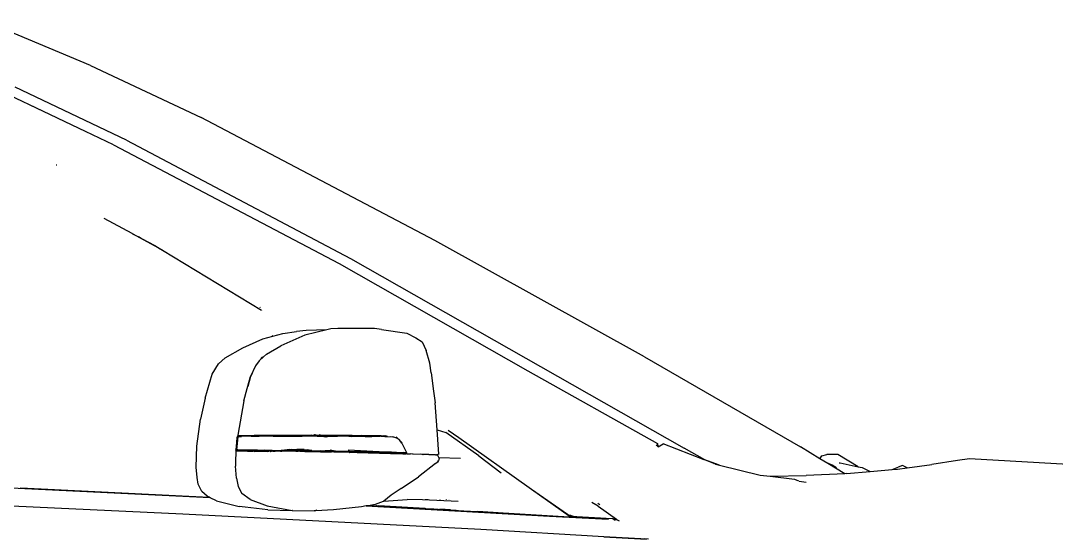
# Model space of a CAD drawing. Header units: inches. Extents: x 7263 to 14962, y 1317 to 2926.
# Drawn here: x 7459.113 to 7459.894, y 1507.442 to 1507.833 of the extents above; entities that cross this region are included whole.
import ezdxf

# ---------------------------------------------------------------- set-up
doc = ezdxf.new("R2010")
doc.units = ezdxf.units.IN
doc.header["$MEASUREMENT"] = 0
doc.layers.add('text', color=7, linetype='Continuous')

msp = doc.modelspace()

# ---------------------------------------------------------------- linework, layer by layer
at = {"layer": 'text'}
for p, q in [((7459.16564, 1507.79877), (7459.08484, 1507.83258)), ((7459.16564, 1507.79877), (7459.24921, 1507.75978)), ((7459.18316, 1507.73903), (7459.09861, 1507.77922)), ((7459.19292, 1507.74248), (7459.10897, 1507.78258)), ((7459.42552, 1507.66703), (7459.24921, 1507.75978)), ((7459.18316, 1507.73903), (7459.35322, 1507.64963)), ((7459.19292, 1507.74248), (7459.36183, 1507.65332)), ((7459.14049, 1507.72368), (7459.14, 1507.72362)), ((7459.17591, 1507.6837), (7459.19693, 1507.6724)), ((7459.19755, 1507.67206), (7459.19693, 1507.6724)), ((7459.21994, 1507.65968), (7459.19755, 1507.67206)), ((7459.19755, 1507.67206), (7459.20191, 1507.66972)), ((7459.20312, 1507.66906), (7459.20191, 1507.66972)), ((7459.21692, 1507.66151), (7459.20312, 1507.66906)), ((7459.20312, 1507.66906), (7459.21469, 1507.66285)), ((7459.58351, 1507.57933), (7459.42552, 1507.66703)), ((7459.21469, 1507.66285), (7459.21692, 1507.66151)), ((7459.21692, 1507.66151), (7459.21994, 1507.65968)), ((7459.21994, 1507.65968), (7459.29476, 1507.61454)), ((7459.36183, 1507.65332), (7459.6134, 1507.51056)), ((7459.35322, 1507.64963), (7459.49562, 1507.56876)), ((7459.29383, 1507.61636), (7459.29358, 1507.61668)), ((7459.2951, 1507.61434), (7459.29513, 1507.61432)), ((7459.29575, 1507.59294), (7459.31081, 1507.59678)), ((7459.31081, 1507.59678), (7459.32121, 1507.59829)), ((7459.32847, 1507.59928), (7459.32121, 1507.59829)), ((7459.34402, 1507.59971), (7459.32749, 1507.59555)), ((7459.34402, 1507.59971), (7459.32847, 1507.59928)), ((7459.34705, 1507.60047), (7459.34402, 1507.59971)), ((7459.35216, 1507.60058), (7459.34705, 1507.60047)), ((7459.35705, 1507.60068), (7459.35216, 1507.60058)), ((7459.37995, 1507.60068), (7459.35705, 1507.60068)), ((7459.3851, 1507.59996), (7459.37995, 1507.60068)), ((7459.3851, 1507.59996), (7459.40438, 1507.59719)), ((7459.40438, 1507.59719), (7459.41111, 1507.59368)), ((7459.28055, 1507.58599), (7459.29575, 1507.59294)), ((7459.30305, 1507.5951), (7459.30275, 1507.59529)), ((7459.32749, 1507.59555), (7459.30918, 1507.58762)), ((7459.41111, 1507.59368), (7459.41585, 1507.59062)), ((7459.41585, 1507.59062), (7459.41879, 1507.58404)), ((7459.26736, 1507.57863), (7459.28055, 1507.58599)), ((7459.29628, 1507.57944), (7459.29848, 1507.58139)), ((7459.29848, 1507.58139), (7459.30918, 1507.58762)), ((7459.42153, 1507.57461), (7459.41879, 1507.58404)), ((7459.25762, 1507.56624), (7459.26225, 1507.57402)), ((7459.26225, 1507.57402), (7459.26736, 1507.57863)), ((7459.29282, 1507.57637), (7459.29011, 1507.57244)), ((7459.29282, 1507.57637), (7459.29628, 1507.57944)), ((7459.29419, 1507.57816), (7459.2953, 1507.57874)), ((7459.29543, 1507.57902), (7459.29476, 1507.57869)), ((7459.29628, 1507.57944), (7459.29611, 1507.57936)), ((7459.4226, 1507.56731), (7459.42153, 1507.57461)), ((7459.58351, 1507.57933), (7459.70105, 1507.51139)), ((7459.25227, 1507.54808), (7459.25762, 1507.56624)), ((7459.29011, 1507.57244), (7459.28643, 1507.56458)), ((7459.28766, 1507.56685), (7459.28643, 1507.56458)), ((7459.4226, 1507.56731), (7459.42444, 1507.55337)), ((7459.49562, 1507.56876), (7459.59342, 1507.51393)), ((7459.28386, 1507.55554), (7459.28643, 1507.56458)), ((7459.28643, 1507.56458), (7459.28433, 1507.55702)), ((7459.28131, 1507.54614), (7459.28386, 1507.55554)), ((7459.42444, 1507.55337), (7459.42562, 1507.54469)), ((7459.25227, 1507.54808), (7459.24875, 1507.53238)), ((7459.28131, 1507.54614), (7459.27682, 1507.52019)), ((7459.42715, 1507.52438), (7459.42562, 1507.54469)), ((7459.24591, 1507.51199), (7459.24875, 1507.53238)), ((7459.27612, 1507.51827), (7459.27524, 1507.50883)), ((7459.2755, 1507.50976), (7459.27674, 1507.51912)), ((7459.27674, 1507.51912), (7459.27563, 1507.51153)), ((7459.27612, 1507.51827), (7459.27563, 1507.51153)), ((7459.27674, 1507.51912), (7459.27592, 1507.50919)), ((7459.27616, 1507.51832), (7459.27612, 1507.51827)), ((7459.27617, 1507.5184), (7459.27616, 1507.51832)), ((7459.27674, 1507.51912), (7459.27617, 1507.5184)), ((7459.27633, 1507.51887), (7459.27617, 1507.5184)), ((7459.27618, 1507.51863), (7459.27617, 1507.5184)), ((7459.27633, 1507.51887), (7459.27618, 1507.51863)), ((7459.27658, 1507.51962), (7459.27633, 1507.51887)), ((7459.27658, 1507.51962), (7459.27681, 1507.51969)), ((7459.27677, 1507.51962), (7459.27658, 1507.51962)), ((7459.27658, 1507.51962), (7459.27665, 1507.51941)), ((7459.27677, 1507.51962), (7459.27665, 1507.51941)), ((7459.27665, 1507.51941), (7459.27674, 1507.51912)), ((7459.27674, 1507.51912), (7459.27677, 1507.51927)), ((7459.27682, 1507.51927), (7459.27674, 1507.51912)), ((7459.27786, 1507.51918), (7459.27674, 1507.51912)), ((7459.27681, 1507.51969), (7459.27677, 1507.51962)), ((7459.27702, 1507.51962), (7459.27677, 1507.51962)), ((7459.27677, 1507.51927), (7459.27682, 1507.51927)), ((7459.27693, 1507.51988), (7459.27681, 1507.51969)), ((7459.27681, 1507.51969), (7459.27711, 1507.51979)), ((7459.27682, 1507.52019), (7459.278, 1507.52017)), ((7459.27702, 1507.51962), (7459.27682, 1507.51927)), ((7459.27682, 1507.51927), (7459.27787, 1507.51928)), ((7459.27796, 1507.51989), (7459.27693, 1507.51988)), ((7459.27711, 1507.51979), (7459.27702, 1507.51962)), ((7459.27791, 1507.51963), (7459.27702, 1507.51962)), ((7459.27711, 1507.51979), (7459.27794, 1507.51978)), ((7459.27786, 1507.51918), (7459.27787, 1507.51928)), ((7459.27963, 1507.51928), (7459.27786, 1507.51918)), ((7459.27787, 1507.51928), (7459.27788, 1507.51942)), ((7459.27787, 1507.51928), (7459.27963, 1507.51928)), ((7459.27788, 1507.51942), (7459.27791, 1507.51963)), ((7459.27791, 1507.51963), (7459.27794, 1507.51978)), ((7459.28081, 1507.51974), (7459.27791, 1507.51963)), ((7459.28695, 1507.51967), (7459.27791, 1507.51963)), ((7459.27794, 1507.51978), (7459.27796, 1507.51989)), ((7459.27794, 1507.51978), (7459.28081, 1507.51974)), ((7459.27796, 1507.51989), (7459.278, 1507.52017)), ((7459.28923, 1507.51999), (7459.27796, 1507.51989)), ((7459.278, 1507.52017), (7459.28923, 1507.51999)), ((7459.28695, 1507.51967), (7459.27963, 1507.51928)), ((7459.28923, 1507.51999), (7459.28081, 1507.51974)), ((7459.28081, 1507.51974), (7459.28695, 1507.51967)), ((7459.28695, 1507.51967), (7459.29301, 1507.51948)), ((7459.28963, 1507.52), (7459.28923, 1507.51999)), ((7459.29065, 1507.52), (7459.28963, 1507.52)), ((7459.29093, 1507.52), (7459.29065, 1507.52)), ((7459.32262, 1507.52003), (7459.29093, 1507.52)), ((7459.29824, 1507.51947), (7459.29301, 1507.51948)), ((7459.30356, 1507.51964), (7459.29824, 1507.51947)), ((7459.30356, 1507.51964), (7459.32078, 1507.51963)), ((7459.32078, 1507.51963), (7459.32322, 1507.51962)), ((7459.32262, 1507.52003), (7459.32293, 1507.52004)), ((7459.32293, 1507.52004), (7459.32322, 1507.51962)), ((7459.32319, 1507.52002), (7459.32293, 1507.52004)), ((7459.32378, 1507.52003), (7459.32319, 1507.52002)), ((7459.32322, 1507.51962), (7459.32406, 1507.51961)), ((7459.32378, 1507.52003), (7459.32373, 1507.52009)), ((7459.32406, 1507.51961), (7459.32378, 1507.52003)), ((7459.32449, 1507.52003), (7459.32378, 1507.52003)), ((7459.32406, 1507.51961), (7459.32477, 1507.51961)), ((7459.32449, 1507.52003), (7459.32441, 1507.52013)), ((7459.32477, 1507.51961), (7459.32449, 1507.52003)), ((7459.3296, 1507.52003), (7459.32449, 1507.52003)), ((7459.32477, 1507.51961), (7459.32537, 1507.51961)), ((7459.32955, 1507.5196), (7459.32537, 1507.51961)), ((7459.3296, 1507.52003), (7459.32955, 1507.5196)), ((7459.331, 1507.5196), (7459.32955, 1507.5196)), ((7459.32965, 1507.52045), (7459.3296, 1507.52003)), ((7459.33271, 1507.52003), (7459.3296, 1507.52003)), ((7459.33287, 1507.51961), (7459.331, 1507.5196)), ((7459.33271, 1507.52003), (7459.33247, 1507.52062)), ((7459.33259, 1507.52062), (7459.33283, 1507.52003)), ((7459.33266, 1507.52063), (7459.33292, 1507.52003)), ((7459.33287, 1507.51961), (7459.33271, 1507.52003)), ((7459.33283, 1507.52003), (7459.33271, 1507.52003)), ((7459.33283, 1507.52003), (7459.333, 1507.51961)), ((7459.33292, 1507.52003), (7459.33283, 1507.52003)), ((7459.333, 1507.51961), (7459.33287, 1507.51961)), ((7459.33292, 1507.52003), (7459.33307, 1507.51961)), ((7459.33292, 1507.52003), (7459.3345, 1507.52003)), ((7459.33307, 1507.51961), (7459.333, 1507.51961)), ((7459.33493, 1507.51961), (7459.33307, 1507.51961)), ((7459.33379, 1507.5207), (7459.3345, 1507.52003)), ((7459.33512, 1507.52008), (7459.33445, 1507.52072)), ((7459.3345, 1507.52003), (7459.33493, 1507.51961)), ((7459.33521, 1507.51999), (7459.3345, 1507.52003)), ((7459.33512, 1507.51961), (7459.33493, 1507.51961)), ((7459.33516, 1507.52004), (7459.33512, 1507.52008)), ((7459.33516, 1507.52004), (7459.33512, 1507.51961)), ((7459.33517, 1507.51961), (7459.33512, 1507.51961)), ((7459.33523, 1507.52072), (7459.33516, 1507.52004)), ((7459.33521, 1507.51999), (7459.33516, 1507.52004)), ((7459.33517, 1507.51961), (7459.33521, 1507.51999)), ((7459.3356, 1507.51961), (7459.33517, 1507.51961)), ((7459.33521, 1507.51999), (7459.33529, 1507.52072)), ((7459.33622, 1507.52003), (7459.33521, 1507.51999)), ((7459.3356, 1507.51961), (7459.33521, 1507.51999)), ((7459.3355, 1507.52072), (7459.33622, 1507.52003)), ((7459.33658, 1507.51962), (7459.3356, 1507.51961)), ((7459.33622, 1507.52003), (7459.33665, 1507.51961)), ((7459.33856, 1507.52003), (7459.33622, 1507.52003)), ((7459.33658, 1507.51962), (7459.33665, 1507.51961)), ((7459.33665, 1507.51961), (7459.3385, 1507.51962)), ((7459.33665, 1507.51961), (7459.33848, 1507.51946)), ((7459.33848, 1507.51946), (7459.3385, 1507.51962)), ((7459.33848, 1507.51946), (7459.3388, 1507.51943)), ((7459.3385, 1507.51962), (7459.33856, 1507.52003)), ((7459.3385, 1507.51962), (7459.35197, 1507.51964)), ((7459.33856, 1507.52003), (7459.33867, 1507.52072)), ((7459.33861, 1507.52072), (7459.33856, 1507.52003)), ((7459.34122, 1507.52003), (7459.33856, 1507.52003)), ((7459.3388, 1507.51943), (7459.34868, 1507.51945)), ((7459.3388, 1507.51943), (7459.34181, 1507.51919)), ((7459.34122, 1507.52003), (7459.34132, 1507.52003)), ((7459.34132, 1507.52003), (7459.36214, 1507.51984)), ((7459.34766, 1507.52003), (7459.34132, 1507.52003)), ((7459.34203, 1507.51917), (7459.34181, 1507.51919)), ((7459.34203, 1507.51917), (7459.34388, 1507.51916)), ((7459.34203, 1507.51917), (7459.34285, 1507.5191)), ((7459.34388, 1507.51916), (7459.34285, 1507.5191)), ((7459.34388, 1507.51916), (7459.34455, 1507.5192)), ((7459.34868, 1507.51945), (7459.34455, 1507.5192)), ((7459.36214, 1507.51993), (7459.34766, 1507.52003)), ((7459.36214, 1507.51984), (7459.34766, 1507.52003)), ((7459.35197, 1507.51964), (7459.34868, 1507.51945)), ((7459.36211, 1507.51962), (7459.35197, 1507.51964)), ((7459.36045, 1507.51946), (7459.35197, 1507.51964)), ((7459.36045, 1507.51946), (7459.3621, 1507.51942)), ((7459.3621, 1507.51942), (7459.36211, 1507.51962)), ((7459.36247, 1507.51941), (7459.3621, 1507.51942)), ((7459.36211, 1507.51962), (7459.36214, 1507.51984)), ((7459.3625, 1507.51962), (7459.36211, 1507.51962)), ((7459.36214, 1507.51993), (7459.3622, 1507.52051)), ((7459.36253, 1507.51993), (7459.36214, 1507.51993)), ((7459.36214, 1507.51984), (7459.36214, 1507.51993)), ((7459.36252, 1507.51984), (7459.36214, 1507.51984)), ((7459.36247, 1507.51941), (7459.3625, 1507.51962)), ((7459.36247, 1507.51941), (7459.36705, 1507.51946)), ((7459.37339, 1507.51917), (7459.36247, 1507.51941)), ((7459.36252, 1507.51984), (7459.3625, 1507.51962)), ((7459.3625, 1507.51962), (7459.37183, 1507.51966)), ((7459.37203, 1507.51959), (7459.3625, 1507.51962)), ((7459.36253, 1507.51993), (7459.36252, 1507.51984)), ((7459.3715, 1507.51976), (7459.36252, 1507.51984)), ((7459.3626, 1507.5205), (7459.36253, 1507.51993)), ((7459.37115, 1507.51987), (7459.36253, 1507.51993)), ((7459.36705, 1507.51946), (7459.37292, 1507.51932)), ((7459.3696, 1507.52035), (7459.37115, 1507.51987)), ((7459.37115, 1507.51987), (7459.3715, 1507.51976)), ((7459.38334, 1507.51979), (7459.37115, 1507.51987)), ((7459.3715, 1507.51976), (7459.37183, 1507.51966)), ((7459.37388, 1507.51974), (7459.3715, 1507.51976)), ((7459.37183, 1507.51966), (7459.37203, 1507.51959)), ((7459.37183, 1507.51966), (7459.38055, 1507.51966)), ((7459.38275, 1507.51957), (7459.37203, 1507.51959)), ((7459.37203, 1507.51959), (7459.37292, 1507.51932)), ((7459.37292, 1507.51932), (7459.37797, 1507.5192)), ((7459.37292, 1507.51932), (7459.37339, 1507.51917)), ((7459.37672, 1507.5191), (7459.37339, 1507.51917)), ((7459.38055, 1507.51966), (7459.37388, 1507.51974)), ((7459.37797, 1507.5192), (7459.37672, 1507.5191)), ((7459.38275, 1507.51957), (7459.37797, 1507.5192)), ((7459.38055, 1507.51966), (7459.38202, 1507.51967)), ((7459.38202, 1507.51967), (7459.38347, 1507.51965)), ((7459.38349, 1507.51963), (7459.38275, 1507.51957)), ((7459.38308, 1507.52006), (7459.38334, 1507.51979)), ((7459.38334, 1507.51979), (7459.38347, 1507.51965)), ((7459.38488, 1507.51978), (7459.38334, 1507.51979)), ((7459.38347, 1507.51965), (7459.38349, 1507.51963)), ((7459.38349, 1507.51963), (7459.38402, 1507.51967)), ((7459.38474, 1507.51962), (7459.38402, 1507.51967)), ((7459.38474, 1507.51962), (7459.38602, 1507.51963)), ((7459.38557, 1507.51956), (7459.38474, 1507.51962)), ((7459.38602, 1507.51963), (7459.38488, 1507.51978)), ((7459.38602, 1507.51963), (7459.38557, 1507.51956)), ((7459.38557, 1507.51956), (7459.38699, 1507.51946)), ((7459.38628, 1507.5196), (7459.38602, 1507.51963)), ((7459.38628, 1507.5196), (7459.38645, 1507.51963)), ((7459.38662, 1507.51956), (7459.38628, 1507.5196)), ((7459.38682, 1507.51962), (7459.38642, 1507.51999)), ((7459.38645, 1507.51963), (7459.38682, 1507.51962)), ((7459.38685, 1507.51959), (7459.38662, 1507.51956)), ((7459.38685, 1507.51959), (7459.38682, 1507.51962)), ((7459.38693, 1507.51952), (7459.38685, 1507.51959)), ((7459.3876, 1507.51959), (7459.38693, 1507.51952)), ((7459.38699, 1507.51946), (7459.38693, 1507.51952)), ((7459.3878, 1507.51941), (7459.38693, 1507.51952)), ((7459.38699, 1507.51946), (7459.3878, 1507.51941)), ((7459.38717, 1507.51997), (7459.38764, 1507.51956)), ((7459.38764, 1507.51956), (7459.3876, 1507.51959)), ((7459.3882, 1507.5196), (7459.38764, 1507.51956)), ((7459.38764, 1507.51956), (7459.3878, 1507.51941)), ((7459.3882, 1507.5196), (7459.38779, 1507.51996)), ((7459.38784, 1507.51941), (7459.3878, 1507.51941)), ((7459.38784, 1507.51941), (7459.38847, 1507.51936)), ((7459.38825, 1507.51956), (7459.3882, 1507.5196)), ((7459.38841, 1507.51961), (7459.38825, 1507.51956)), ((7459.38847, 1507.51936), (7459.38825, 1507.51956)), ((7459.38841, 1507.51961), (7459.38861, 1507.51955)), ((7459.38847, 1507.51936), (7459.38957, 1507.51929)), ((7459.38861, 1507.51955), (7459.38957, 1507.51929)), ((7459.38887, 1507.51955), (7459.38861, 1507.51955)), ((7459.38887, 1507.51955), (7459.38977, 1507.51957)), ((7459.38957, 1507.51929), (7459.39378, 1507.519)), ((7459.39226, 1507.51931), (7459.39378, 1507.519)), ((7459.39378, 1507.519), (7459.39495, 1507.5187)), ((7459.39671, 1507.51801), (7459.39378, 1507.519)), ((7459.39834, 1507.51694), (7459.39632, 1507.51904)), ((7459.42715, 1507.52438), (7459.43381, 1507.52242)), ((7459.42854, 1507.50593), (7459.42715, 1507.52438)), ((7459.45856, 1507.50475), (7459.43381, 1507.52242)), ((7459.43534, 1507.52407), (7459.44346, 1507.51855)), ((7459.44346, 1507.51855), (7459.49649, 1507.48091)), ((7459.24543, 1507.49611), (7459.24591, 1507.51199)), ((7459.27563, 1507.51153), (7459.27524, 1507.50883)), ((7459.27563, 1507.51153), (7459.2755, 1507.50976)), ((7459.39694, 1507.51789), (7459.39671, 1507.51801)), ((7459.39739, 1507.51759), (7459.39694, 1507.51789)), ((7459.39745, 1507.51752), (7459.39739, 1507.51759)), ((7459.39834, 1507.51694), (7459.39745, 1507.51752)), ((7459.39836, 1507.51692), (7459.39834, 1507.51694)), ((7459.39875, 1507.51667), (7459.39836, 1507.51692)), ((7459.3993, 1507.51595), (7459.39875, 1507.51667)), ((7459.40068, 1507.51452), (7459.3993, 1507.51595)), ((7459.40049, 1507.51439), (7459.3993, 1507.51595)), ((7459.40049, 1507.51439), (7459.40404, 1507.50726)), ((7459.59346, 1507.51171), (7459.59233, 1507.51287)), ((7459.59342, 1507.51393), (7459.59346, 1507.51171)), ((7459.59376, 1507.51141), (7459.59346, 1507.51171)), ((7459.59376, 1507.51141), (7459.59762, 1507.51374)), ((7459.62857, 1507.50179), (7459.59762, 1507.51374)), ((7459.6291, 1507.5016), (7459.6134, 1507.51056)), ((7459.71582, 1507.50252), (7459.70105, 1507.51139)), ((7459.27525, 1507.50814), (7459.27522, 1507.49996)), ((7459.27524, 1507.50883), (7459.27543, 1507.50929)), ((7459.27543, 1507.50893), (7459.27524, 1507.50883)), ((7459.27524, 1507.50883), (7459.27542, 1507.50882)), ((7459.27558, 1507.50828), (7459.27525, 1507.50814)), ((7459.27542, 1507.50882), (7459.27541, 1507.50867)), ((7459.27541, 1507.50867), (7459.27551, 1507.50863)), ((7459.27543, 1507.50893), (7459.27542, 1507.50882)), ((7459.27542, 1507.50882), (7459.27553, 1507.50881)), ((7459.27543, 1507.50929), (7459.2755, 1507.50976)), ((7459.27546, 1507.50928), (7459.27543, 1507.50929)), ((7459.27546, 1507.50928), (7459.27543, 1507.50893)), ((7459.27556, 1507.509), (7459.27543, 1507.50893)), ((7459.27559, 1507.50926), (7459.27546, 1507.50928)), ((7459.27551, 1507.50863), (7459.27553, 1507.50881)), ((7459.27551, 1507.50863), (7459.27564, 1507.50854)), ((7459.27693, 1507.50862), (7459.27551, 1507.50863)), ((7459.27553, 1507.50881), (7459.27556, 1507.509)), ((7459.27553, 1507.50881), (7459.27693, 1507.50869)), ((7459.27556, 1507.509), (7459.27559, 1507.50926)), ((7459.27592, 1507.50919), (7459.27556, 1507.509)), ((7459.27558, 1507.50828), (7459.27557, 1507.50814)), ((7459.2769, 1507.50827), (7459.27558, 1507.50828)), ((7459.27592, 1507.50919), (7459.27559, 1507.50926)), ((7459.27698, 1507.50918), (7459.27592, 1507.50919)), ((7459.27592, 1507.50919), (7459.27697, 1507.50909)), ((7459.27685, 1507.50896), (7459.27696, 1507.50896)), ((7459.27688, 1507.50813), (7459.2769, 1507.50827)), ((7459.2769, 1507.50827), (7459.27691, 1507.50845)), ((7459.28435, 1507.50824), (7459.2769, 1507.50827)), ((7459.27691, 1507.50845), (7459.27693, 1507.50862)), ((7459.28389, 1507.50833), (7459.27691, 1507.50845)), ((7459.27691, 1507.50845), (7459.28435, 1507.50824)), ((7459.27693, 1507.50869), (7459.27695, 1507.50884)), ((7459.27755, 1507.5087), (7459.27693, 1507.50869)), ((7459.27693, 1507.50862), (7459.27693, 1507.50869)), ((7459.27746, 1507.50861), (7459.27693, 1507.50862)), ((7459.27695, 1507.50884), (7459.27696, 1507.50896)), ((7459.27695, 1507.50884), (7459.27882, 1507.50871)), ((7459.27696, 1507.50896), (7459.27697, 1507.50909)), ((7459.27696, 1507.50896), (7459.27791, 1507.50899)), ((7459.27697, 1507.50909), (7459.27698, 1507.50918)), ((7459.27697, 1507.50909), (7459.27791, 1507.50899)), ((7459.28208, 1507.5091), (7459.27698, 1507.50918)), ((7459.27947, 1507.50859), (7459.27746, 1507.50861)), ((7459.27882, 1507.50871), (7459.27755, 1507.5087)), ((7459.27755, 1507.5087), (7459.27947, 1507.50859)), ((7459.27791, 1507.50899), (7459.28208, 1507.5091)), ((7459.27791, 1507.50899), (7459.28038, 1507.50873)), ((7459.28038, 1507.50873), (7459.27882, 1507.50871)), ((7459.27882, 1507.50871), (7459.28097, 1507.50857)), ((7459.28097, 1507.50857), (7459.27947, 1507.50859)), ((7459.27947, 1507.50859), (7459.28099, 1507.5085)), ((7459.28526, 1507.5088), (7459.28038, 1507.50873)), ((7459.28038, 1507.50873), (7459.28207, 1507.50856)), ((7459.28207, 1507.50856), (7459.28097, 1507.50857)), ((7459.28097, 1507.50857), (7459.28294, 1507.50844)), ((7459.28099, 1507.5085), (7459.28294, 1507.50844)), ((7459.28099, 1507.5085), (7459.28389, 1507.50833)), ((7459.28473, 1507.50853), (7459.28207, 1507.50856)), ((7459.28207, 1507.50856), (7459.28294, 1507.50844)), ((7459.28519, 1507.50905), (7459.28208, 1507.5091)), ((7459.28294, 1507.50844), (7459.28335, 1507.50843)), ((7459.28335, 1507.50843), (7459.28375, 1507.50839)), ((7459.28375, 1507.50839), (7459.28483, 1507.50838)), ((7459.28375, 1507.50839), (7459.28389, 1507.50833)), ((7459.28433, 1507.50833), (7459.28389, 1507.50833)), ((7459.28473, 1507.50829), (7459.28433, 1507.50833)), ((7459.28435, 1507.50824), (7459.28597, 1507.50823)), ((7459.28498, 1507.50853), (7459.28473, 1507.50853)), ((7459.28476, 1507.50832), (7459.28473, 1507.50829)), ((7459.28476, 1507.50832), (7459.28521, 1507.50828)), ((7459.28543, 1507.50896), (7459.28519, 1507.50905)), ((7459.28957, 1507.50898), (7459.28519, 1507.50905)), ((7459.28521, 1507.50828), (7459.28597, 1507.50823)), ((7459.28741, 1507.50826), (7459.28597, 1507.50823)), ((7459.28597, 1507.50823), (7459.28695, 1507.50816)), ((7459.28695, 1507.50816), (7459.28774, 1507.50814)), ((7459.28751, 1507.50822), (7459.28741, 1507.50826)), ((7459.28774, 1507.50814), (7459.28751, 1507.50822)), ((7459.28751, 1507.50822), (7459.28849, 1507.50822)), ((7459.28945, 1507.50885), (7459.28772, 1507.50883)), ((7459.28774, 1507.50814), (7459.28785, 1507.5081)), ((7459.28802, 1507.50813), (7459.28785, 1507.5081)), ((7459.28849, 1507.50822), (7459.28802, 1507.50813)), ((7459.28912, 1507.5081), (7459.28802, 1507.50813)), ((7459.28867, 1507.50825), (7459.28849, 1507.50822)), ((7459.29188, 1507.50822), (7459.28867, 1507.50825)), ((7459.28912, 1507.5081), (7459.29789, 1507.50812)), ((7459.28945, 1507.50885), (7459.28957, 1507.50898)), ((7459.29193, 1507.50883), (7459.28945, 1507.50885)), ((7459.29173, 1507.50895), (7459.28957, 1507.50898)), ((7459.29193, 1507.50883), (7459.29043, 1507.50856)), ((7459.29141, 1507.50848), (7459.29128, 1507.50848)), ((7459.29326, 1507.50847), (7459.29141, 1507.50848)), ((7459.29173, 1507.50895), (7459.29705, 1507.5089)), ((7459.29251, 1507.5082), (7459.29188, 1507.50822)), ((7459.29205, 1507.50885), (7459.29193, 1507.50883)), ((7459.29212, 1507.50882), (7459.29205, 1507.50885)), ((7459.29346, 1507.50819), (7459.29251, 1507.5082)), ((7459.2939, 1507.50822), (7459.29346, 1507.50819)), ((7459.2939, 1507.50822), (7459.29406, 1507.50822)), ((7459.29413, 1507.5082), (7459.29406, 1507.50822)), ((7459.29789, 1507.50812), (7459.29413, 1507.5082)), ((7459.29938, 1507.50816), (7459.29413, 1507.5082)), ((7459.30275, 1507.50887), (7459.29705, 1507.5089)), ((7459.29789, 1507.50812), (7459.29799, 1507.50812)), ((7459.29799, 1507.50812), (7459.29829, 1507.50812)), ((7459.29829, 1507.50812), (7459.29835, 1507.50812)), ((7459.29835, 1507.50812), (7459.29897, 1507.50811)), ((7459.29897, 1507.50811), (7459.30026, 1507.50812)), ((7459.30026, 1507.50812), (7459.29938, 1507.50816)), ((7459.30113, 1507.50813), (7459.30026, 1507.50812)), ((7459.30135, 1507.50811), (7459.30113, 1507.50813)), ((7459.30135, 1507.50811), (7459.30142, 1507.50811)), ((7459.30138, 1507.50816), (7459.30142, 1507.50811)), ((7459.30142, 1507.50811), (7459.30162, 1507.50812)), ((7459.30182, 1507.50812), (7459.30162, 1507.50812)), ((7459.30212, 1507.50816), (7459.30182, 1507.50812)), ((7459.30212, 1507.50816), (7459.3023, 1507.50813)), ((7459.3023, 1507.50813), (7459.30268, 1507.50812)), ((7459.30268, 1507.50812), (7459.30271, 1507.50812)), ((7459.3035, 1507.50815), (7459.30271, 1507.50812)), ((7459.30275, 1507.50887), (7459.30953, 1507.50879)), ((7459.30357, 1507.50815), (7459.3035, 1507.50815)), ((7459.30357, 1507.50815), (7459.30403, 1507.50815)), ((7459.30417, 1507.50813), (7459.30403, 1507.50815)), ((7459.30417, 1507.50813), (7459.30429, 1507.50813)), ((7459.30429, 1507.50813), (7459.30511, 1507.50814)), ((7459.30905, 1507.50814), (7459.30511, 1507.50814)), ((7459.30905, 1507.50814), (7459.30917, 1507.50814)), ((7459.30917, 1507.50814), (7459.31016, 1507.50814)), ((7459.31018, 1507.50886), (7459.30953, 1507.50879)), ((7459.31246, 1507.50875), (7459.30953, 1507.50879)), ((7459.32054, 1507.50813), (7459.31016, 1507.50814)), ((7459.3159, 1507.5094), (7459.31018, 1507.50886)), ((7459.31018, 1507.50886), (7459.31457, 1507.50902)), ((7459.31457, 1507.50902), (7459.31246, 1507.50875)), ((7459.32104, 1507.50862), (7459.31246, 1507.50875)), ((7459.31675, 1507.5093), (7459.31457, 1507.50902)), ((7459.31457, 1507.50902), (7459.31806, 1507.50915)), ((7459.3159, 1507.5094), (7459.31758, 1507.50941)), ((7459.3159, 1507.5094), (7459.31675, 1507.5093)), ((7459.31758, 1507.50941), (7459.31675, 1507.5093)), ((7459.31675, 1507.5093), (7459.31806, 1507.50915)), ((7459.31758, 1507.50941), (7459.3202, 1507.50943)), ((7459.31806, 1507.50915), (7459.32026, 1507.50924)), ((7459.31806, 1507.50915), (7459.32113, 1507.5088)), ((7459.3202, 1507.50943), (7459.32026, 1507.50924)), ((7459.3202, 1507.50943), (7459.32051, 1507.50943)), ((7459.32099, 1507.50922), (7459.32026, 1507.50924)), ((7459.32051, 1507.50943), (7459.32099, 1507.50922)), ((7459.32051, 1507.50943), (7459.32146, 1507.50943)), ((7459.32054, 1507.50813), (7459.32184, 1507.50814)), ((7459.32099, 1507.50922), (7459.32129, 1507.50909)), ((7459.32135, 1507.50921), (7459.32099, 1507.50922)), ((7459.32113, 1507.5088), (7459.32104, 1507.50862)), ((7459.32244, 1507.5086), (7459.32104, 1507.50862)), ((7459.32129, 1507.50909), (7459.32113, 1507.5088)), ((7459.32113, 1507.5088), (7459.32226, 1507.50867)), ((7459.32135, 1507.50921), (7459.32129, 1507.50909)), ((7459.32129, 1507.50909), (7459.32226, 1507.50867)), ((7459.32146, 1507.50943), (7459.32135, 1507.50921)), ((7459.32534, 1507.50913), (7459.32135, 1507.50921)), ((7459.32684, 1507.50947), (7459.32146, 1507.50943)), ((7459.32184, 1507.50814), (7459.32237, 1507.50814)), ((7459.32226, 1507.50867), (7459.32244, 1507.5086)), ((7459.32226, 1507.50867), (7459.32299, 1507.50859)), ((7459.32359, 1507.50814), (7459.32237, 1507.50814)), ((7459.32299, 1507.50859), (7459.32244, 1507.5086)), ((7459.32534, 1507.50913), (7459.32299, 1507.50859)), ((7459.32826, 1507.50864), (7459.32299, 1507.50859)), ((7459.32299, 1507.50859), (7459.32733, 1507.50811)), ((7459.32359, 1507.50814), (7459.32425, 1507.50813)), ((7459.32425, 1507.50813), (7459.32733, 1507.50811)), ((7459.32818, 1507.50801), (7459.32425, 1507.50813)), ((7459.32684, 1507.50947), (7459.32534, 1507.50913)), ((7459.32828, 1507.50906), (7459.32534, 1507.50913)), ((7459.32684, 1507.50947), (7459.32833, 1507.50927)), ((7459.33276, 1507.50869), (7459.32733, 1507.50811)), ((7459.32733, 1507.50811), (7459.32819, 1507.50807)), ((7459.32818, 1507.50801), (7459.32817, 1507.50794)), ((7459.32819, 1507.50807), (7459.32818, 1507.50801)), ((7459.32849, 1507.508), (7459.32818, 1507.50801)), ((7459.32819, 1507.5081), (7459.32819, 1507.50807)), ((7459.32819, 1507.50807), (7459.3285, 1507.50806)), ((7459.32828, 1507.50906), (7459.32826, 1507.50864)), ((7459.3286, 1507.50865), (7459.32826, 1507.50864)), ((7459.32833, 1507.50927), (7459.32828, 1507.50906)), ((7459.32831, 1507.50906), (7459.32828, 1507.50906)), ((7459.32871, 1507.50911), (7459.32831, 1507.50906)), ((7459.3287, 1507.50906), (7459.32831, 1507.50906)), ((7459.32833, 1507.50927), (7459.32873, 1507.50922)), ((7459.32848, 1507.50793), (7459.32849, 1507.508)), ((7459.32849, 1507.508), (7459.3285, 1507.50806)), ((7459.32856, 1507.508), (7459.32849, 1507.508)), ((7459.3285, 1507.50806), (7459.32851, 1507.50809)), ((7459.3285, 1507.50806), (7459.32858, 1507.50809)), ((7459.32855, 1507.50793), (7459.32856, 1507.508)), ((7459.32856, 1507.508), (7459.32858, 1507.50809)), ((7459.33092, 1507.50797), (7459.32856, 1507.508)), ((7459.32858, 1507.50809), (7459.33089, 1507.50802)), ((7459.32858, 1507.50809), (7459.33092, 1507.50797)), ((7459.3286, 1507.50865), (7459.3287, 1507.50906)), ((7459.32865, 1507.50865), (7459.3286, 1507.50865)), ((7459.32865, 1507.50865), (7459.3287, 1507.50906)), ((7459.33047, 1507.50866), (7459.32865, 1507.50865)), ((7459.3287, 1507.50906), (7459.32871, 1507.50911)), ((7459.33003, 1507.50905), (7459.3287, 1507.50906)), ((7459.32871, 1507.50911), (7459.32873, 1507.50922)), ((7459.32915, 1507.50916), (7459.32871, 1507.50911)), ((7459.32873, 1507.50922), (7459.32915, 1507.50916)), ((7459.32915, 1507.50916), (7459.33003, 1507.50905)), ((7459.33023, 1507.50902), (7459.33003, 1507.50905)), ((7459.33023, 1507.50902), (7459.33026, 1507.50898)), ((7459.33026, 1507.50898), (7459.33047, 1507.50866)), ((7459.3307, 1507.50896), (7459.33026, 1507.50898)), ((7459.33141, 1507.50867), (7459.33047, 1507.50866)), ((7459.3307, 1507.50896), (7459.33127, 1507.50888)), ((7459.33087, 1507.50804), (7459.33089, 1507.50802)), ((7459.33089, 1507.50802), (7459.33183, 1507.50803)), ((7459.33089, 1507.50802), (7459.33092, 1507.50797)), ((7459.33092, 1507.50797), (7459.33097, 1507.50789)), ((7459.33188, 1507.50795), (7459.33092, 1507.50797)), ((7459.33141, 1507.50867), (7459.33127, 1507.50888)), ((7459.33127, 1507.50888), (7459.33203, 1507.50878)), ((7459.3321, 1507.50868), (7459.33141, 1507.50867)), ((7459.33188, 1507.50795), (7459.33183, 1507.50803)), ((7459.33183, 1507.50803), (7459.33253, 1507.50801)), ((7459.33193, 1507.50787), (7459.33188, 1507.50795)), ((7459.33258, 1507.50794), (7459.33188, 1507.50795)), ((7459.3321, 1507.50868), (7459.33203, 1507.50878)), ((7459.33203, 1507.50878), (7459.33276, 1507.50869)), ((7459.33276, 1507.50869), (7459.3321, 1507.50868)), ((7459.33258, 1507.50794), (7459.33253, 1507.50801)), ((7459.33253, 1507.50801), (7459.33364, 1507.50799)), ((7459.33263, 1507.50786), (7459.33258, 1507.50794)), ((7459.33363, 1507.50793), (7459.33258, 1507.50794)), ((7459.33276, 1507.50869), (7459.33901, 1507.50856)), ((7459.33363, 1507.50793), (7459.33362, 1507.50784)), ((7459.33363, 1507.50793), (7459.33368, 1507.50799)), ((7459.33364, 1507.50799), (7459.33363, 1507.50793)), ((7459.33366, 1507.50784), (7459.33363, 1507.50793)), ((7459.33672, 1507.50788), (7459.33363, 1507.50793)), ((7459.33364, 1507.50799), (7459.33368, 1507.50799)), ((7459.33368, 1507.50799), (7459.33673, 1507.50793)), ((7459.3367, 1507.50777), (7459.33672, 1507.50788)), ((7459.33672, 1507.50788), (7459.33673, 1507.50793)), ((7459.33706, 1507.50787), (7459.33672, 1507.50788)), ((7459.33673, 1507.50793), (7459.33707, 1507.50792)), ((7459.33706, 1507.50787), (7459.33705, 1507.50777)), ((7459.33707, 1507.50792), (7459.33706, 1507.50787)), ((7459.3376, 1507.50786), (7459.33706, 1507.50787)), ((7459.33707, 1507.50792), (7459.33758, 1507.50791)), ((7459.3376, 1507.50786), (7459.33758, 1507.50791)), ((7459.33758, 1507.50791), (7459.33772, 1507.50791)), ((7459.33765, 1507.50775), (7459.3376, 1507.50786)), ((7459.33774, 1507.50786), (7459.3376, 1507.50786)), ((7459.33772, 1507.50791), (7459.33774, 1507.50786)), ((7459.33772, 1507.50791), (7459.33778, 1507.50791)), ((7459.33774, 1507.50786), (7459.33779, 1507.50775)), ((7459.33783, 1507.50786), (7459.33774, 1507.50786)), ((7459.33778, 1507.50791), (7459.33783, 1507.50786)), ((7459.33778, 1507.50791), (7459.33781, 1507.50791)), ((7459.33781, 1507.50791), (7459.33783, 1507.50786)), ((7459.33783, 1507.50786), (7459.33785, 1507.50775)), ((7459.33783, 1507.50786), (7459.33787, 1507.50775)), ((7459.33922, 1507.50784), (7459.33783, 1507.50786)), ((7459.33788, 1507.50791), (7459.33888, 1507.50789)), ((7459.33888, 1507.50789), (7459.33922, 1507.50784)), ((7459.33901, 1507.50856), (7459.34658, 1507.50907)), ((7459.35171, 1507.50806), (7459.33901, 1507.50856)), ((7459.33922, 1507.50784), (7459.34033, 1507.50786)), ((7459.34033, 1507.50786), (7459.34711, 1507.50798)), ((7459.34033, 1507.50786), (7459.34742, 1507.50768)), ((7459.35171, 1507.50806), (7459.34658, 1507.50907)), ((7459.34711, 1507.50798), (7459.34773, 1507.50799)), ((7459.34711, 1507.50798), (7459.34742, 1507.50768)), ((7459.34742, 1507.50768), (7459.34746, 1507.50764)), ((7459.34807, 1507.50766), (7459.34746, 1507.50764)), ((7459.34746, 1507.50764), (7459.34757, 1507.50753)), ((7459.34807, 1507.50766), (7459.34773, 1507.50799)), ((7459.34773, 1507.50799), (7459.34794, 1507.50799)), ((7459.34876, 1507.50801), (7459.34794, 1507.50799)), ((7459.34812, 1507.50762), (7459.34807, 1507.50766)), ((7459.34914, 1507.50764), (7459.34812, 1507.50762)), ((7459.34822, 1507.50752), (7459.34812, 1507.50762)), ((7459.34876, 1507.50801), (7459.34879, 1507.50798)), ((7459.34879, 1507.50798), (7459.34902, 1507.50801)), ((7459.34879, 1507.50798), (7459.34914, 1507.50764)), ((7459.34902, 1507.50801), (7459.35085, 1507.50805)), ((7459.34902, 1507.50801), (7459.35048, 1507.50794)), ((7459.34914, 1507.50764), (7459.34919, 1507.5076)), ((7459.34919, 1507.5076), (7459.34929, 1507.5075)), ((7459.36094, 1507.50731), (7459.34919, 1507.5076)), ((7459.35048, 1507.50794), (7459.35081, 1507.50798)), ((7459.35048, 1507.50794), (7459.35748, 1507.5078)), ((7459.35081, 1507.50798), (7459.35748, 1507.5078)), ((7459.35171, 1507.50806), (7459.35085, 1507.50805)), ((7459.35346, 1507.50799), (7459.35171, 1507.50806)), ((7459.35493, 1507.50801), (7459.35171, 1507.50806)), ((7459.35518, 1507.50795), (7459.35346, 1507.50799)), ((7459.361, 1507.50792), (7459.35493, 1507.50801)), ((7459.35493, 1507.50801), (7459.35605, 1507.50793)), ((7459.35605, 1507.50793), (7459.35518, 1507.50795)), ((7459.35622, 1507.50792), (7459.35605, 1507.50793)), ((7459.35622, 1507.50792), (7459.35748, 1507.5078)), ((7459.35845, 1507.50786), (7459.35622, 1507.50792)), ((7459.3579, 1507.50779), (7459.35748, 1507.5078)), ((7459.36097, 1507.50769), (7459.3579, 1507.50779)), ((7459.36098, 1507.50778), (7459.35845, 1507.50786)), ((7459.36005, 1507.50934), (7459.39275, 1507.50745)), ((7459.36093, 1507.50724), (7459.36094, 1507.50731)), ((7459.36094, 1507.50731), (7459.36097, 1507.50769)), ((7459.36103, 1507.5073), (7459.36094, 1507.50731)), ((7459.36097, 1507.50769), (7459.36098, 1507.50778)), ((7459.36107, 1507.50771), (7459.36097, 1507.50769)), ((7459.36098, 1507.50778), (7459.361, 1507.50792)), ((7459.36108, 1507.50778), (7459.36098, 1507.50778)), ((7459.3611, 1507.50792), (7459.361, 1507.50792)), ((7459.36103, 1507.5073), (7459.36102, 1507.50723)), ((7459.36103, 1507.5073), (7459.36107, 1507.50771)), ((7459.36688, 1507.5072), (7459.36103, 1507.5073)), ((7459.36108, 1507.50778), (7459.36107, 1507.50771)), ((7459.36919, 1507.50749), (7459.36107, 1507.50771)), ((7459.3611, 1507.50792), (7459.36108, 1507.50778)), ((7459.38547, 1507.50713), (7459.36108, 1507.50778)), ((7459.36919, 1507.50749), (7459.36108, 1507.50778)), ((7459.3829, 1507.50759), (7459.3611, 1507.50792)), ((7459.36688, 1507.5072), (7459.39195, 1507.50654)), ((7459.36688, 1507.5072), (7459.39226, 1507.50684)), ((7459.36688, 1507.5072), (7459.40308, 1507.50636)), ((7459.37707, 1507.5073), (7459.36919, 1507.50749)), ((7459.38547, 1507.50713), (7459.37707, 1507.5073)), ((7459.37707, 1507.5073), (7459.39226, 1507.50684)), ((7459.3829, 1507.50759), (7459.39544, 1507.50718)), ((7459.39275, 1507.50745), (7459.3829, 1507.50759)), ((7459.39254, 1507.50692), (7459.38547, 1507.50713)), ((7459.39195, 1507.50654), (7459.39614, 1507.50645)), ((7459.39226, 1507.50684), (7459.39469, 1507.50681)), ((7459.39578, 1507.50683), (7459.39254, 1507.50692)), ((7459.39469, 1507.50681), (7459.39254, 1507.50692)), ((7459.39275, 1507.50745), (7459.39522, 1507.50741)), ((7459.39469, 1507.50681), (7459.39483, 1507.50676)), ((7459.39578, 1507.50683), (7459.39483, 1507.50676)), ((7459.40159, 1507.50661), (7459.39483, 1507.50676)), ((7459.39522, 1507.50741), (7459.39544, 1507.50718)), ((7459.39522, 1507.50741), (7459.39654, 1507.50738)), ((7459.39544, 1507.50718), (7459.39847, 1507.50708)), ((7459.39544, 1507.50718), (7459.39578, 1507.50683)), ((7459.39578, 1507.50683), (7459.39581, 1507.50679)), ((7459.39581, 1507.50679), (7459.4007, 1507.50672)), ((7459.39614, 1507.50645), (7459.39616, 1507.50642)), ((7459.39616, 1507.50642), (7459.39633, 1507.50625)), ((7459.39616, 1507.50642), (7459.40127, 1507.50632)), ((7459.40132, 1507.50627), (7459.39616, 1507.50642)), ((7459.39654, 1507.50738), (7459.39847, 1507.50708)), ((7459.39654, 1507.50738), (7459.3989, 1507.50735)), ((7459.39847, 1507.50708), (7459.4007, 1507.50672)), ((7459.39847, 1507.50708), (7459.39962, 1507.50704)), ((7459.3989, 1507.50735), (7459.39962, 1507.50704)), ((7459.3989, 1507.50735), (7459.40018, 1507.50733)), ((7459.39962, 1507.50704), (7459.4007, 1507.50672)), ((7459.4008, 1507.50675), (7459.40018, 1507.50733)), ((7459.40018, 1507.50733), (7459.40057, 1507.50732)), ((7459.40057, 1507.50732), (7459.40103, 1507.50688)), ((7459.40057, 1507.50732), (7459.40083, 1507.50731)), ((7459.4007, 1507.50672), (7459.40073, 1507.50672)), ((7459.40073, 1507.50672), (7459.4008, 1507.50675)), ((7459.40083, 1507.50672), (7459.4008, 1507.50675)), ((7459.40083, 1507.50731), (7459.40105, 1507.50693)), ((7459.40083, 1507.50731), (7459.40087, 1507.50731)), ((7459.40083, 1507.50672), (7459.40095, 1507.50672)), ((7459.40087, 1507.50731), (7459.40125, 1507.50667)), ((7459.40087, 1507.50731), (7459.4009, 1507.50731)), ((7459.40125, 1507.50667), (7459.4009, 1507.50731)), ((7459.4009, 1507.50731), (7459.40136, 1507.50731)), ((7459.40103, 1507.50688), (7459.40095, 1507.50672)), ((7459.40125, 1507.50667), (7459.40095, 1507.50672)), ((7459.40105, 1507.50693), (7459.40103, 1507.50688)), ((7459.40103, 1507.50688), (7459.40125, 1507.50667)), ((7459.40125, 1507.50667), (7459.40105, 1507.50693)), ((7459.40159, 1507.50661), (7459.40125, 1507.50667)), ((7459.40132, 1507.50627), (7459.40127, 1507.50632)), ((7459.40127, 1507.50632), (7459.40251, 1507.50629)), ((7459.40149, 1507.50612), (7459.40132, 1507.50627)), ((7459.40256, 1507.50624), (7459.40132, 1507.50627)), ((7459.40136, 1507.50731), (7459.40211, 1507.50664)), ((7459.40136, 1507.50731), (7459.4016, 1507.5073)), ((7459.40211, 1507.50664), (7459.40159, 1507.50661)), ((7459.40229, 1507.50663), (7459.4016, 1507.5073)), ((7459.4016, 1507.5073), (7459.40249, 1507.50729)), ((7459.40211, 1507.50664), (7459.40216, 1507.5066)), ((7459.40229, 1507.50663), (7459.40216, 1507.5066)), ((7459.40233, 1507.50659), (7459.40229, 1507.50663)), ((7459.40284, 1507.50662), (7459.40233, 1507.50659)), ((7459.40249, 1507.50729), (7459.40284, 1507.50662)), ((7459.40249, 1507.50729), (7459.40351, 1507.50727)), ((7459.40251, 1507.50629), (7459.40256, 1507.50624)), ((7459.40251, 1507.50629), (7459.40264, 1507.50628)), ((7459.40256, 1507.50624), (7459.40273, 1507.50609)), ((7459.40269, 1507.50623), (7459.40256, 1507.50624)), ((7459.40269, 1507.50623), (7459.40264, 1507.50628)), ((7459.40264, 1507.50628), (7459.40367, 1507.50626)), ((7459.40285, 1507.50609), (7459.40269, 1507.50623)), ((7459.40465, 1507.50618), (7459.40269, 1507.50623)), ((7459.40364, 1507.50656), (7459.40284, 1507.50662)), ((7459.40308, 1507.50636), (7459.40366, 1507.50635)), ((7459.40356, 1507.50718), (7459.40351, 1507.50727)), ((7459.40351, 1507.50727), (7459.40355, 1507.50727)), ((7459.40356, 1507.50718), (7459.40355, 1507.50727)), ((7459.40355, 1507.50727), (7459.40367, 1507.50727)), ((7459.40364, 1507.50656), (7459.40356, 1507.50718)), ((7459.40356, 1507.50718), (7459.40381, 1507.50672)), ((7459.40378, 1507.50656), (7459.40364, 1507.50656)), ((7459.40367, 1507.50626), (7459.40366, 1507.50635)), ((7459.40366, 1507.50635), (7459.40374, 1507.50634)), ((7459.40367, 1507.50727), (7459.40388, 1507.5069)), ((7459.40367, 1507.50727), (7459.40404, 1507.50726)), ((7459.40395, 1507.50656), (7459.40374, 1507.50634)), ((7459.40378, 1507.50656), (7459.40381, 1507.50672)), ((7459.40395, 1507.50656), (7459.40378, 1507.50656)), ((7459.40388, 1507.5069), (7459.40381, 1507.50672)), ((7459.40404, 1507.50726), (7459.40388, 1507.5069)), ((7459.40388, 1507.5069), (7459.40398, 1507.50679)), ((7459.40397, 1507.50674), (7459.40395, 1507.50656)), ((7459.40398, 1507.50679), (7459.40397, 1507.50674)), ((7459.40397, 1507.50674), (7459.40408, 1507.50657)), ((7459.40404, 1507.50726), (7459.40398, 1507.50679)), ((7459.40408, 1507.50657), (7459.40465, 1507.50618)), ((7459.40465, 1507.50618), (7459.40706, 1507.50611)), ((7459.40884, 1507.50606), (7459.40706, 1507.50611)), ((7459.40884, 1507.50606), (7459.40866, 1507.50624)), ((7459.40896, 1507.50593), (7459.40884, 1507.50606)), ((7459.4163, 1507.50584), (7459.40884, 1507.50606)), ((7459.41472, 1507.50633), (7459.4163, 1507.50584)), ((7459.4163, 1507.50584), (7459.4164, 1507.50581)), ((7459.4164, 1507.50581), (7459.41661, 1507.50574)), ((7459.41834, 1507.50578), (7459.4164, 1507.50581)), ((7459.41913, 1507.50572), (7459.41834, 1507.50578)), ((7459.4206, 1507.50561), (7459.41913, 1507.50572)), ((7459.4208, 1507.50567), (7459.41913, 1507.50572)), ((7459.42588, 1507.50544), (7459.4208, 1507.50567)), ((7459.4208, 1507.50567), (7459.42694, 1507.50547)), ((7459.42588, 1507.50544), (7459.4266, 1507.50537)), ((7459.42694, 1507.50547), (7459.4266, 1507.50537)), ((7459.4266, 1507.50537), (7459.42752, 1507.50528)), ((7459.42837, 1507.50586), (7459.42694, 1507.50547)), ((7459.42752, 1507.50528), (7459.42847, 1507.50325)), ((7459.42837, 1507.50586), (7459.42854, 1507.50593)), ((7459.42867, 1507.50284), (7459.42844, 1507.50218)), ((7459.44478, 1507.50282), (7459.42847, 1507.50325)), ((7459.42847, 1507.50325), (7459.42867, 1507.50284)), ((7459.45856, 1507.50475), (7459.47551, 1507.49199)), ((7459.71582, 1507.50252), (7459.71713, 1507.50478)), ((7459.72163, 1507.49903), (7459.71582, 1507.50252)), ((7459.71713, 1507.50478), (7459.72088, 1507.50578)), ((7459.72924, 1507.50562), (7459.72088, 1507.50578)), ((7459.7446, 1507.49651), (7459.72924, 1507.50562)), ((7459.8285, 1507.50259), (7459.81943, 1507.50115)), ((7459.91189, 1507.49777), (7459.8285, 1507.50259)), ((7459.2462, 1507.48829), (7459.24543, 1507.49611)), ((7459.27522, 1507.49996), (7459.27512, 1507.49752)), ((7459.27512, 1507.49752), (7459.27521, 1507.49687)), ((7459.27522, 1507.49996), (7459.27521, 1507.49687)), ((7459.27593, 1507.48788), (7459.27521, 1507.49687)), ((7459.42598, 1507.49892), (7459.41299, 1507.48882)), ((7459.42769, 1507.49994), (7459.42598, 1507.49892)), ((7459.42598, 1507.49892), (7459.42728, 1507.49993)), ((7459.42772, 1507.50044), (7459.42728, 1507.49993)), ((7459.4275, 1507.50039), (7459.42754, 1507.50042)), ((7459.42752, 1507.50042), (7459.42754, 1507.50042)), ((7459.42754, 1507.50042), (7459.42772, 1507.50055)), ((7459.42754, 1507.50042), (7459.42772, 1507.50044)), ((7459.42772, 1507.50055), (7459.42757, 1507.50053)), ((7459.42785, 1507.50063), (7459.4276, 1507.5006)), ((7459.42762, 1507.50065), (7459.42785, 1507.50063)), ((7459.42789, 1507.50045), (7459.42769, 1507.49994)), ((7459.42772, 1507.50055), (7459.42785, 1507.50063)), ((7459.42782, 1507.50055), (7459.42772, 1507.50055)), ((7459.42782, 1507.50055), (7459.42772, 1507.50044)), ((7459.42772, 1507.50044), (7459.42789, 1507.50045)), ((7459.42781, 1507.50104), (7459.42789, 1507.50105)), ((7459.42785, 1507.50063), (7459.42782, 1507.50055)), ((7459.42793, 1507.50056), (7459.42782, 1507.50055)), ((7459.42789, 1507.50064), (7459.42785, 1507.50063)), ((7459.42789, 1507.50105), (7459.42787, 1507.50117)), ((7459.42789, 1507.50105), (7459.42806, 1507.50107)), ((7459.42794, 1507.5007), (7459.42789, 1507.50105)), ((7459.42789, 1507.50064), (7459.42791, 1507.50068)), ((7459.42796, 1507.50064), (7459.42789, 1507.50064)), ((7459.42793, 1507.50056), (7459.42789, 1507.50045)), ((7459.42794, 1507.5007), (7459.42791, 1507.50068)), ((7459.42791, 1507.50068), (7459.42797, 1507.50069)), ((7459.42796, 1507.50064), (7459.42793, 1507.50056)), ((7459.42806, 1507.50107), (7459.42794, 1507.5007)), ((7459.42812, 1507.50107), (7459.42794, 1507.5007)), ((7459.42794, 1507.5007), (7459.42796, 1507.50064)), ((7459.42841, 1507.50208), (7459.42806, 1507.50107)), ((7459.42806, 1507.50107), (7459.42812, 1507.50107)), ((7459.42849, 1507.50205), (7459.42812, 1507.50107)), ((7459.42832, 1507.50211), (7459.42841, 1507.50208)), ((7459.42839, 1507.50225), (7459.42844, 1507.50218)), ((7459.42844, 1507.50218), (7459.42841, 1507.50208)), ((7459.42841, 1507.50208), (7459.42849, 1507.50205)), ((7459.42844, 1507.50218), (7459.4285, 1507.5021)), ((7459.4285, 1507.5021), (7459.42849, 1507.50205)), ((7459.6291, 1507.5016), (7459.62857, 1507.50179)), ((7459.64015, 1507.49776), (7459.6291, 1507.5016)), ((7459.637, 1507.49853), (7459.6291, 1507.5016)), ((7459.63549, 1507.49799), (7459.63545, 1507.49801)), ((7459.637, 1507.49853), (7459.64015, 1507.49776)), ((7459.64015, 1507.49776), (7459.67069, 1507.49025)), ((7459.72226, 1507.49902), (7459.72163, 1507.49903)), ((7459.73457, 1507.49126), (7459.72163, 1507.49903)), ((7459.72509, 1507.49761), (7459.72226, 1507.49902)), ((7459.72832, 1507.49569), (7459.72509, 1507.49761)), ((7459.73019, 1507.49945), (7459.73094, 1507.49947)), ((7459.73094, 1507.49947), (7459.7446, 1507.49651)), ((7459.7446, 1507.49651), (7459.74771, 1507.49584)), ((7459.74771, 1507.49584), (7459.75363, 1507.4929)), ((7459.77028, 1507.49437), (7459.77476, 1507.49619)), ((7459.77028, 1507.49437), (7459.77436, 1507.49473)), ((7459.77436, 1507.49473), (7459.78148, 1507.49568)), ((7459.77816, 1507.49734), (7459.77476, 1507.49619)), ((7459.78148, 1507.49568), (7459.77816, 1507.49734)), ((7459.78148, 1507.49568), (7459.80012, 1507.49817)), ((7459.81943, 1507.50115), (7459.80012, 1507.49817)), ((7459.25603, 1507.47318), (7458.96387, 1507.48712)), ((7459.24705, 1507.48332), (7459.2462, 1507.48829)), ((7459.27593, 1507.48788), (7459.2772, 1507.48166)), ((7459.39991, 1507.48009), (7459.41299, 1507.48882)), ((7459.67069, 1507.49025), (7459.67822, 1507.48932)), ((7459.67822, 1507.48932), (7459.67846, 1507.48939)), ((7459.67822, 1507.48932), (7459.69661, 1507.48705)), ((7459.67846, 1507.48939), (7459.70528, 1507.48989)), ((7459.69661, 1507.48705), (7459.6995, 1507.48577)), ((7459.73457, 1507.49126), (7459.70528, 1507.48989)), ((7459.73576, 1507.49132), (7459.73457, 1507.49126)), ((7459.73576, 1507.49132), (7459.75363, 1507.4929)), ((7459.75363, 1507.4929), (7459.77028, 1507.49437)), ((7459.11306, 1507.48056), (7459.11323, 1507.48055)), ((7459.11323, 1507.48055), (7459.25516, 1507.47361)), ((7459.2497, 1507.47779), (7459.24705, 1507.48332)), ((7459.2772, 1507.48166), (7459.27981, 1507.47625)), ((7459.39991, 1507.48009), (7459.39257, 1507.47502)), ((7459.49649, 1507.48091), (7459.49839, 1507.47958)), ((7459.49839, 1507.47958), (7459.52544, 1507.4607)), ((7459.49839, 1507.47958), (7459.5267, 1507.45946)), ((7459.7053, 1507.48458), (7459.70023, 1507.4853)), ((7459.2354, 1507.46089), (7458.86748, 1507.47773)), ((7459.2537, 1507.47432), (7459.2497, 1507.47779)), ((7459.25516, 1507.47361), (7459.2537, 1507.47432)), ((7459.25603, 1507.47318), (7459.25516, 1507.47361)), ((7459.26067, 1507.47091), (7459.25603, 1507.47318)), ((7459.2861, 1507.47184), (7459.27981, 1507.47625)), ((7459.2861, 1507.47184), (7459.29893, 1507.46705)), ((7459.39257, 1507.47502), (7459.38688, 1507.47068)), ((7459.38688, 1507.47068), (7459.40447, 1507.47181)), ((7459.41616, 1507.47168), (7459.40447, 1507.47181)), ((7459.44306, 1507.47024), (7459.41616, 1507.47168)), ((7459.41818, 1507.47188), (7459.42028, 1507.47174)), ((7459.42925, 1507.47193), (7459.42932, 1507.47186)), ((7459.43412, 1507.47193), (7459.43409, 1507.47196)), ((7459.43589, 1507.47195), (7459.43592, 1507.47197)), ((7459.43641, 1507.47197), (7459.43638, 1507.47196)), ((7459.26067, 1507.47091), (7459.27775, 1507.4666)), ((7459.2825, 1507.46594), (7459.27775, 1507.4666)), ((7459.29958, 1507.46395), (7459.2825, 1507.46594)), ((7459.29893, 1507.46705), (7459.31786, 1507.46364)), ((7459.29958, 1507.46395), (7459.31786, 1507.46364)), ((7459.31786, 1507.46364), (7459.3179, 1507.46363)), ((7459.31814, 1507.46363), (7459.3179, 1507.46363)), ((7459.31814, 1507.46363), (7459.33441, 1507.46335)), ((7459.33455, 1507.46338), (7459.33441, 1507.46335)), ((7459.33645, 1507.46382), (7459.33455, 1507.46338)), ((7459.33557, 1507.46337), (7459.33455, 1507.46338)), ((7459.34894, 1507.46394), (7459.33557, 1507.46337)), ((7459.37007, 1507.4664), (7459.34894, 1507.46394)), ((7459.37352, 1507.46694), (7459.37007, 1507.4664)), ((7459.37486, 1507.46715), (7459.37352, 1507.46694)), ((7459.37352, 1507.46694), (7459.51199, 1507.45938)), ((7459.37652, 1507.4674), (7459.37486, 1507.46715)), ((7459.37804, 1507.46697), (7459.37486, 1507.46715)), ((7459.38046, 1507.46802), (7459.37652, 1507.4674)), ((7459.37652, 1507.4674), (7459.37817, 1507.46731)), ((7459.37817, 1507.46731), (7459.37804, 1507.46697)), ((7459.3814, 1507.46678), (7459.37804, 1507.46697)), ((7459.37817, 1507.46731), (7459.38127, 1507.46713)), ((7459.38644, 1507.47034), (7459.38046, 1507.46802)), ((7459.38127, 1507.46713), (7459.3814, 1507.46678)), ((7459.38148, 1507.46712), (7459.38127, 1507.46713)), ((7459.38169, 1507.46676), (7459.3814, 1507.46678)), ((7459.38169, 1507.46676), (7459.38148, 1507.46712)), ((7459.38148, 1507.46712), (7459.38152, 1507.46712)), ((7459.38152, 1507.46712), (7459.38174, 1507.46676)), ((7459.38152, 1507.46712), (7459.38174, 1507.46711)), ((7459.38174, 1507.46676), (7459.38169, 1507.46676)), ((7459.382, 1507.46674), (7459.38174, 1507.46711)), ((7459.38174, 1507.46711), (7459.38252, 1507.46706)), ((7459.382, 1507.46674), (7459.38174, 1507.46676)), ((7459.38241, 1507.46672), (7459.382, 1507.46674)), ((7459.38252, 1507.46706), (7459.38241, 1507.46672)), ((7459.38282, 1507.4667), (7459.38241, 1507.46672)), ((7459.38252, 1507.46706), (7459.38264, 1507.46706)), ((7459.38264, 1507.46706), (7459.38276, 1507.4669)), ((7459.38264, 1507.46706), (7459.38312, 1507.46703)), ((7459.38276, 1507.4669), (7459.38282, 1507.4667)), ((7459.38302, 1507.46668), (7459.38282, 1507.4667)), ((7459.38302, 1507.46668), (7459.38312, 1507.46703)), ((7459.38302, 1507.46668), (7459.41767, 1507.46472)), ((7459.41775, 1507.46506), (7459.38312, 1507.46703)), ((7459.38688, 1507.47068), (7459.38644, 1507.47034)), ((7459.41701, 1507.46482), (7459.41775, 1507.46506)), ((7459.41864, 1507.46501), (7459.41767, 1507.46472)), ((7459.42435, 1507.46434), (7459.41767, 1507.46472)), ((7459.41775, 1507.46506), (7459.41864, 1507.46501)), ((7459.41864, 1507.46501), (7459.42453, 1507.46468)), ((7459.42435, 1507.46434), (7459.42453, 1507.46468)), ((7459.42548, 1507.46428), (7459.42435, 1507.46434)), ((7459.42453, 1507.46468), (7459.42574, 1507.46461)), ((7459.42574, 1507.46461), (7459.42548, 1507.46428)), ((7459.42566, 1507.46427), (7459.42548, 1507.46428)), ((7459.42585, 1507.4646), (7459.42566, 1507.46427)), ((7459.42566, 1507.46427), (7459.43718, 1507.46362)), ((7459.42574, 1507.46461), (7459.42585, 1507.4646)), ((7459.42585, 1507.4646), (7459.42797, 1507.46448)), ((7459.42797, 1507.46448), (7459.4278, 1507.46432)), ((7459.42797, 1507.46448), (7459.42907, 1507.46438)), ((7459.42907, 1507.46438), (7459.4291, 1507.46442)), ((7459.4373, 1507.46395), (7459.4291, 1507.46442)), ((7459.43718, 1507.46362), (7459.4373, 1507.46395)), ((7459.43911, 1507.46351), (7459.43718, 1507.46362)), ((7459.4373, 1507.46395), (7459.43923, 1507.46384)), ((7459.43911, 1507.46351), (7459.43923, 1507.46384)), ((7459.44161, 1507.46337), (7459.43911, 1507.46351)), ((7459.43923, 1507.46384), (7459.4413, 1507.46372)), ((7459.44161, 1507.46337), (7459.4413, 1507.46372)), ((7459.4413, 1507.46372), (7459.44309, 1507.46362)), ((7459.44335, 1507.46327), (7459.44161, 1507.46337)), ((7459.44309, 1507.46362), (7459.44335, 1507.46327)), ((7459.44309, 1507.46362), (7459.44703, 1507.4634)), ((7459.44703, 1507.4634), (7459.44725, 1507.46305)), ((7459.44703, 1507.4634), (7459.45767, 1507.46279)), ((7459.54867, 1507.46677), (7459.54381, 1507.46946)), ((7459.54978, 1507.46785), (7459.54825, 1507.46891)), ((7459.54867, 1507.46677), (7459.56237, 1507.45705)), ((7459.46011, 1507.44918), (7459.2354, 1507.46089)), ((7459.44725, 1507.46305), (7459.44335, 1507.46327)), ((7459.45695, 1507.4625), (7459.44725, 1507.46305)), ((7459.45695, 1507.4625), (7459.45767, 1507.46279)), ((7459.45695, 1507.4625), (7459.46957, 1507.46179)), ((7459.46935, 1507.46213), (7459.45767, 1507.46279)), ((7459.46935, 1507.46213), (7459.46957, 1507.46179)), ((7459.46935, 1507.46213), (7459.46938, 1507.46213)), ((7459.4696, 1507.46178), (7459.46938, 1507.46213)), ((7459.46938, 1507.46213), (7459.47213, 1507.46197)), ((7459.4696, 1507.46178), (7459.46957, 1507.46179)), ((7459.47232, 1507.46163), (7459.4696, 1507.46178)), ((7459.47213, 1507.46197), (7459.47232, 1507.46163)), ((7459.47213, 1507.46197), (7459.4723, 1507.46196)), ((7459.47254, 1507.46162), (7459.4723, 1507.46196)), ((7459.4723, 1507.46196), (7459.47271, 1507.46194)), ((7459.47254, 1507.46162), (7459.47232, 1507.46163)), ((7459.47293, 1507.46159), (7459.47254, 1507.46162)), ((7459.47271, 1507.46194), (7459.47293, 1507.46159)), ((7459.47271, 1507.46194), (7459.47285, 1507.46193)), ((7459.47309, 1507.46159), (7459.47285, 1507.46193)), ((7459.47285, 1507.46193), (7459.5267, 1507.45887)), ((7459.47309, 1507.46159), (7459.47293, 1507.46159)), ((7459.47309, 1507.46159), (7459.51199, 1507.45938)), ((7459.51199, 1507.45938), (7459.55642, 1507.45696)), ((7459.52544, 1507.4607), (7459.52785, 1507.45908)), ((7459.52654, 1507.45917), (7459.52671, 1507.45916)), ((7459.52671, 1507.45916), (7459.52659, 1507.45925)), ((7459.5267, 1507.45946), (7459.52671, 1507.45916)), ((7459.52671, 1507.45916), (7459.5267, 1507.45887)), ((7459.5269, 1507.46023), (7459.52962, 1507.45935)), ((7459.52785, 1507.45908), (7459.53183, 1507.45864)), ((7459.54581, 1507.45802), (7459.52785, 1507.45908)), ((7459.53183, 1507.45864), (7459.54581, 1507.45802)), ((7459.55922, 1507.45724), (7459.54581, 1507.45802)), ((7459.55906, 1507.45779), (7459.55958, 1507.45741)), ((7459.55958, 1507.45741), (7459.56092, 1507.45738)), ((7459.55969, 1507.45733), (7459.55987, 1507.4572)), ((7459.56237, 1507.45705), (7459.55987, 1507.4572)), ((7459.55987, 1507.4572), (7459.56051, 1507.45674)), ((7459.56051, 1507.45674), (7459.56301, 1507.4566)), ((7459.56051, 1507.45674), (7459.56144, 1507.45606)), ((7459.56092, 1507.45738), (7459.56108, 1507.45735)), ((7459.56237, 1507.45705), (7459.56301, 1507.4566)), ((7459.56301, 1507.4566), (7459.56432, 1507.45567)), ((7459.55277, 1507.44376), (7459.46011, 1507.44918)), ((7459.55277, 1507.44376), (7459.58047, 1507.44225)), ((7459.58065, 1507.44212), (7459.55277, 1507.44376)), ((7459.58047, 1507.44225), (7459.58065, 1507.44212)), ((7459.58047, 1507.44225), (7459.58256, 1507.44214)), ((7459.58366, 1507.44195), (7459.58065, 1507.44212)), ((7459.58256, 1507.44214), (7459.58346, 1507.44209)), ((7459.58346, 1507.44209), (7459.58366, 1507.44195)), ((7459.58659, 1507.44191), (7459.58346, 1507.44209)), ((7459.58527, 1507.44185), (7459.58366, 1507.44195))]:
    msp.add_line(p, q, dxfattribs=at)

doc.saveas('drawing.dxf')
